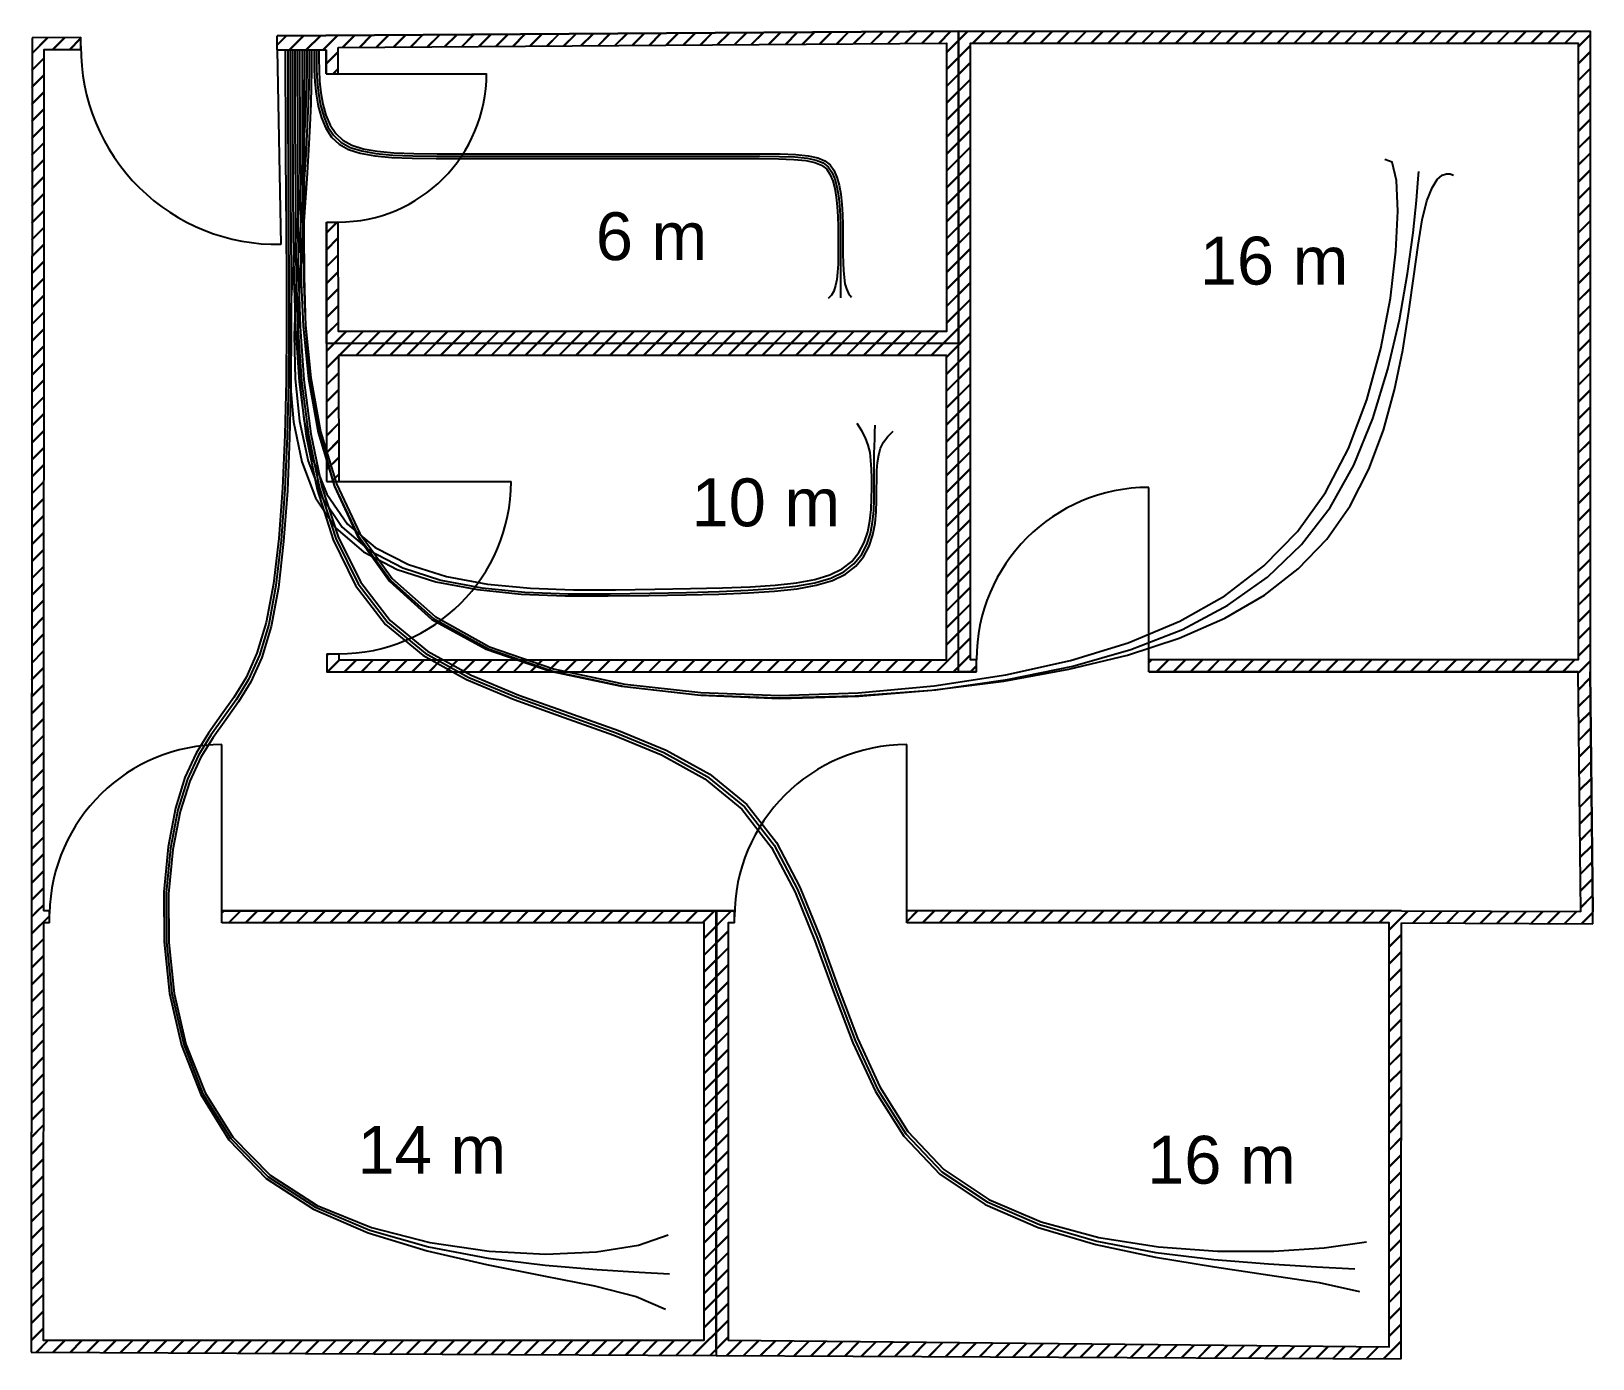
# Model space of a CAD drawing. Header units: millimetres. Extents: x -13 to 0, y -7.4 to 3.7.
import ezdxf

# ---------------------------------------------------------------- set-up
doc = ezdxf.new("R2010")
doc.units = ezdxf.units.MM
doc.layers.add('Can.Interior', color=96, linetype='Continuous')
doc.styles.get("Standard").update_dxf_attribs({"font": 'arial.ttf'})

msp = doc.modelspace()

# ---------------------------------------------------------------- hatches: boundary and pattern name
h = msp.add_hatch()
h.set_pattern_fill('JIS_LC_20A', color=256, scale=0.005)
h.paths.add_polyline_path([(0.011, 3.716), (-5.269, 3.716), (-5.269, -1.636), (-5.119, -1.636), (-5.119, -1.536), (-5.169, -1.536), (-5.169, 3.616), (-0.089, 3.616), (-0.089, -1.536), (-3.679, -1.536), (-3.679, -1.636), (0.011, -1.636)])
h.paths.add_polyline_path([(-5.269, 1.106), (-10.549, 1.106), (-10.549, -0.046), (-10.449, -0.046), (-10.452, 1.006), (-5.369, 1.006), (-5.369, -1.536), (-10.449, -1.536), (-10.449, -1.486), (-10.549, -1.486), (-10.549, -1.636), (-5.269, -1.636)])
h.paths.add_polyline_path([(-5.269, 3.716), (-10.963, 3.676), (-10.963, 3.56), (-10.554, 3.563), (-10.554, 3.361), (-10.454, 3.361), (-10.454, 3.579), (-5.369, 3.615), (-5.369, 1.206), (-10.452, 1.206), (-10.453, 2.121), (-10.553, 2.121), (-10.552, 1.106), (-5.269, 1.106)])
h.paths.add_polyline_path([(-7.295, -7.349), (-13.02, -7.322), (-13.017, -3.635), (-12.867, -3.635), (-12.867, -3.735), (-12.918, -3.735), (-12.92, -7.222), (-7.395, -7.222), (-7.395, -3.735), (-11.427, -3.735), (-11.427, -3.635), (-7.292, -3.635)])
h.paths.add_polyline_path([(-7.142, -3.635), (-7.292, -3.635), (-7.295, -7.349), (-1.57, -7.377), (-1.567, -3.635), (-5.702, -3.635), (-5.702, -3.735), (-1.67, -3.735), (-1.67, -7.276), (-7.195, -7.222), (-7.195, -3.735), (-7.142, -3.735)])
h = msp.add_hatch()
h.set_pattern_fill('JIS_LC_20A', color=256, scale=0.005)
h.paths.add_polyline_path([(-12.913, 3.561), (-12.604, 3.561, -0.004394), (-12.604, 3.59), (-12.604, 3.626), (-12.604, 3.661), (-13.013, 3.661), (-13.017, -3.635), (-12.917, -3.635)])
h = msp.add_hatch()
h.set_pattern_fill('JIS_LC_20A', color=256, scale=0.005)
h.paths.add_polyline_path([(0.011, -1.636), (-0.089, -1.636), (-0.068, -3.641), (-1.567, -3.635), (-1.57, -3.635), (-1.567, -3.735), (0.032, -3.742), (0.032, -3.642)])

# ---------------------------------------------------------------- linework, layer by layer
for p, q in [((-13.013, 3.661), (-13.02, -7.322)), ((-12.604, 3.664), (-13.013, 3.661)), ((-12.604, 3.561), (-12.604, 3.661)), ((-5.269, 3.716), (-10.964, 3.676)), ((-10.963, 3.561), (-10.963, 3.676)), ((-10.963, 3.561), (-10.932, 1.935)), ((-10.554, 3.561), (-10.554, 3.361)), ((-10.554, 3.361), (-10.454, 3.361)), ((-10.454, 3.361), (-9.214, 3.361)), ((-10.553, 2.121), (-10.551, -0.046)), ((-10.553, 2.121), (-10.453, 2.121)), ((-10.549, -0.046), (-10.449, -0.046)), ((-10.449, -0.046), (-9.009, -0.046)), ((-3.679, -1.536), (-3.679, -0.096)), ((-10.549, -1.486), (-10.549, -1.636)), ((-10.549, -1.486), (-10.449, -1.486)), ((-5.119, -1.636), (-5.119, -1.536)), ((-3.679, -1.636), (-3.679, -1.536)), ((-10.549, -1.636), (-5.119, -1.636)), ((-3.679, -1.636), (-0.089, -1.636)), ((-0.068, -3.643), (-0.089, -1.636)), ((0.032, -3.642), (0.011, -1.636)), ((0.032, -3.635), (0.011, -1.636)), ((0.032, -3.642), (0.011, -1.636)), ((-11.427, -3.685), (-11.427, -2.245)), ((-5.702, -3.685), (-5.702, -2.245)), ((-13.017, -3.535), (-13.017, -3.535)), ((-13.017, -3.635), (-13.017, -3.635)), ((-12.867, -3.635), (-12.917, -3.635)), ((-12.867, -3.735), (-12.867, -3.635)), ((-11.427, -3.735), (-11.427, -3.535)), ((-7.142, -3.635), (-11.427, -3.635)), ((-11.427, -3.635), (-7.142, -3.635)), ((-7.292, -3.635), (-7.295, -7.349)), ((-7.142, -3.735), (-7.142, -3.635)), ((-1.567, -3.635), (-5.702, -3.635)), ((-5.702, -3.735), (-5.702, -3.635)), ((-1.567, -3.635), (-0.068, -3.641)), ((-1.567, -3.635), (-0.068, -3.641)), ((0.031, -3.535), (0.032, -3.535)), ((0.032, -3.635), (0.032, -3.635)), ((0.032, -3.742), (0.032, -3.642)), ((-1.57, -7.377), (-1.567, -3.735)), ((-1.567, -3.735), (0.032, -3.742)), ((-13.02, -7.322), (-1.57, -7.377))]:
    msp.add_line(p, q)
for points in [[(-13.013, 3.661), (-13.017, -3.635)], [(-10.964, 3.676), (-5.269, 3.716), (-5.269, 1.106), (-10.552, 1.106), (-10.553, 2.121)], [(-5.119, -1.636), (-5.269, -1.636), (-5.269, 3.716), (0.011, 3.716), (0.011, -1.636)], [(-5.119, -1.636), (-5.269, -1.636), (-5.269, 3.716), (0.011, 3.716), (0.011, -1.636)], [(-12.604, 3.561), (-12.913, 3.561), (-12.917, -3.635)], [(-10.963, 3.561), (-10.554, 3.561)], [(-10.759, 3.561), (-10.554, 3.561)], [(-10.554, 3.361), (-10.554, 3.561)], [(-10.454, 3.579), (-5.369, 3.615), (-5.369, 1.206), (-10.452, 1.206), (-10.453, 2.121)], [(-10.454, 3.361), (-10.454, 3.579)], [(-5.119, -1.536), (-5.169, -1.536), (-5.169, 3.616), (-0.089, 3.616), (-0.089, -1.536), (-3.679, -1.536)], [(-5.269, -1.636), (-5.269, 1.106), (-10.552, 1.106)], [(-10.549, -1.486), (-10.549, -1.636), (-5.269, -1.636), (-5.269, 1.106), (-10.549, 1.106)], [(-10.449, -1.486), (-10.449, -1.536), (-5.369, -1.536), (-5.369, 1.006), (-10.452, 1.006), (-10.449, -0.046)], [(-10.549, -1.486), (-10.549, -1.636)], [(-0.089, -1.636), (-3.679, -1.636)], [(0.011, -1.636), (0.032, -3.642)], [(-13.017, -3.635), (-13.02, -7.322)], [(-7.295, -7.322), (-7.295, -3.635), (-11.427, -3.635)], [(-7.142, -3.635), (-7.295, -3.635), (-7.295, -7.322)], [(-1.57, -3.635), (-5.702, -3.635)], [(-12.867, -3.735), (-12.918, -3.735), (-12.92, -7.222), (-7.395, -7.222), (-7.395, -3.735), (-11.427, -3.735)], [(-7.142, -3.735), (-7.195, -3.735), (-7.195, -7.222), (-1.67, -7.276), (-1.67, -3.735), (-5.702, -3.735)]]:
    msp.add_lwpolyline(points)
for centre, radius, start, end in [((-11.784, 3.661), 0.82, 179.7987, 180), ((-10.963, 3.576), 1.641, 179.4965, 271.0755), ((-10.454, 3.361), 1.24, 270.056, 0.0508), ((-10.549, -0.766), 0.72, 89.9891, 90.1047), ((-10.45, -0.046), 1.441, 270.014, 359.9588), ((-3.679, -1.536), 1.44, 90.0031, 179.9962), ((-10.549, -1.636), 0.15, 89.9657, 90.0523), ((-10.549, -0.766), 0.72, 270, 270.018), ((-11.427, -3.685), 1.44, 90.0031, 178.8758), ((-5.702, -3.685), 1.44, 90.0031, 179.9962)]:
    msp.add_arc(centre, radius, start, end)
at = {"layer": 'Can.Interior'}
for points in [[(-10.896, 3.561), (-10.896, 3.479), (-10.896, 3.376), (-10.896, 3.247), (-10.895, 3.088), (-10.895, 2.892), (-10.894, 2.656), (-10.892, 2.375), (-10.89, 2.044), (-10.887, 1.661), (-10.887, 1.239), (-10.89, 0.794), (-10.9, 0.342), (-10.919, -0.102), (-10.95, -0.522), (-10.994, -0.901), (-11.055, -1.225), (-11.133, -1.481), (-11.224, -1.684), (-11.326, -1.851), (-11.432, -2), (-11.539, -2.149), (-11.641, -2.316), (-11.735, -2.519), (-11.815, -2.776), (-11.876, -3.1), (-11.911, -3.478), (-11.909, -3.892), (-11.864, -4.324), (-11.764, -4.756), (-11.603, -5.17), (-11.369, -5.548), (-11.056, -5.871), (-10.66, -6.127), (-10.203, -6.324), (-9.711, -6.474), (-9.214, -6.589), (-8.738, -6.683), (-8.312, -6.768), (-7.963, -6.857), (-7.718, -6.962)], [(-10.876, 3.561), (-10.876, 3.479), (-10.876, 3.376), (-10.876, 3.247), (-10.875, 3.087), (-10.875, 2.892), (-10.873, 2.655), (-10.872, 2.373), (-10.87, 2.041), (-10.867, 1.657), (-10.867, 1.233), (-10.87, 0.786), (-10.88, 0.332), (-10.899, -0.114), (-10.93, -0.536), (-10.974, -0.917), (-11.034, -1.241), (-11.112, -1.499), (-11.204, -1.702), (-11.306, -1.87), (-11.412, -2.018), (-11.519, -2.167), (-11.621, -2.333), (-11.714, -2.534), (-11.795, -2.79), (-11.856, -3.111), (-11.891, -3.485), (-11.89, -3.896), (-11.844, -4.324), (-11.745, -4.752), (-11.584, -5.163), (-11.352, -5.537), (-11.04, -5.858), (-10.645, -6.111), (-10.189, -6.303), (-9.698, -6.441), (-9.201, -6.536), (-8.723, -6.596), (-8.293, -6.632), (-7.938, -6.653), (-7.684, -6.667)], [(-10.856, 3.561), (-10.856, 3.479), (-10.856, 3.376), (-10.856, 3.247), (-10.855, 3.087), (-10.855, 2.891), (-10.853, 2.654), (-10.852, 2.371), (-10.85, 2.038), (-10.847, 1.652), (-10.846, 1.227), (-10.85, 0.778), (-10.86, 0.322), (-10.879, -0.126), (-10.91, -0.549), (-10.954, -0.932), (-11.014, -1.258), (-11.092, -1.516), (-11.184, -1.721), (-11.286, -1.888), (-11.392, -2.037), (-11.499, -2.185), (-11.601, -2.35), (-11.694, -2.55), (-11.775, -2.803), (-11.836, -3.121), (-11.871, -3.492), (-11.87, -3.899), (-11.824, -4.324), (-11.726, -4.748), (-11.565, -5.155), (-11.334, -5.526), (-11.023, -5.844), (-10.63, -6.095), (-10.176, -6.281), (-9.688, -6.406), (-9.193, -6.478), (-8.719, -6.502), (-8.294, -6.483), (-7.944, -6.428), (-7.697, -6.342)], [(-10.716, 3.561), (-10.716, 3.48), (-10.717, 3.379), (-10.72, 3.256), (-10.725, 3.107), (-10.734, 2.93), (-10.747, 2.722), (-10.765, 2.479), (-10.789, 2.199), (-10.818, 1.881), (-10.845, 1.534), (-10.862, 1.172), (-10.858, 0.807), (-10.827, 0.451), (-10.758, 0.117), (-10.643, -0.184), (-10.473, -0.437), (-10.242, -0.635), (-9.961, -0.782), (-9.639, -0.884), (-9.29, -0.95), (-8.925, -0.987), (-8.557, -1.002), (-8.197, -1.003), (-7.858, -0.998), (-7.549, -0.993), (-7.272, -0.987), (-7.025, -0.978), (-6.808, -0.964), (-6.619, -0.943), (-6.458, -0.913), (-6.323, -0.873), (-6.213, -0.82), (-6.128, -0.753), (-6.063, -0.675), (-6.017, -0.587), (-5.986, -0.493), (-5.967, -0.396), (-5.958, -0.299), (-5.954, -0.203), (-5.954, -0.113), (-5.953, -0.031), (-5.952, 0.045), (-5.946, 0.113), (-5.936, 0.175), (-5.92, 0.232), (-5.895, 0.283), (-5.861, 0.33), (-5.815, 0.373)], [(-10.836, 3.561), (-10.836, 3.479), (-10.836, 3.376), (-10.836, 3.247), (-10.835, 3.087), (-10.835, 2.892), (-10.833, 2.655), (-10.832, 2.373), (-10.83, 2.041), (-10.825, 1.657), (-10.812, 1.233), (-10.781, 0.786), (-10.723, 0.332), (-10.631, -0.114), (-10.495, -0.535), (-10.308, -0.916), (-10.059, -1.241), (-9.746, -1.499), (-9.382, -1.702), (-8.983, -1.869), (-8.566, -2.018), (-8.151, -2.165), (-7.753, -2.331), (-7.389, -2.531), (-7.079, -2.785), (-6.831, -3.104), (-6.635, -3.477), (-6.469, -3.885), (-6.314, -4.311), (-6.152, -4.737), (-5.963, -5.144), (-5.727, -5.517), (-5.426, -5.835), (-5.046, -6.087), (-4.604, -6.279), (-4.122, -6.422), (-3.623, -6.529), (-3.131, -6.61), (-2.667, -6.677), (-2.256, -6.741), (-1.918, -6.814)], [(-10.696, 3.561), (-10.696, 3.48), (-10.697, 3.379), (-10.7, 3.256), (-10.704, 3.107), (-10.712, 2.931), (-10.723, 2.723), (-10.739, 2.48), (-10.76, 2.201), (-10.786, 1.883), (-10.809, 1.537), (-10.821, 1.176), (-10.813, 0.812), (-10.778, 0.457), (-10.706, 0.124), (-10.59, -0.175), (-10.42, -0.427), (-10.191, -0.624), (-9.913, -0.769), (-9.596, -0.87), (-9.253, -0.934), (-8.895, -0.97), (-8.533, -0.984), (-8.18, -0.985), (-7.847, -0.979), (-7.543, -0.973), (-7.271, -0.966), (-7.028, -0.956), (-6.815, -0.942), (-6.629, -0.921), (-6.47, -0.892), (-6.337, -0.853), (-6.229, -0.801), (-6.145, -0.736), (-6.081, -0.659), (-6.036, -0.573), (-6.005, -0.481), (-5.987, -0.386), (-5.978, -0.29), (-5.974, -0.196), (-5.974, -0.107), (-5.974, -0.025), (-5.974, 0.051), (-5.973, 0.121), (-5.973, 0.187), (-5.972, 0.249), (-5.97, 0.309), (-5.968, 0.366), (-5.966, 0.423)], [(-10.816, 3.561), (-10.816, 3.479), (-10.816, 3.376), (-10.816, 3.247), (-10.815, 3.088), (-10.815, 2.892), (-10.814, 2.657), (-10.812, 2.376), (-10.81, 2.044), (-10.805, 1.662), (-10.792, 1.24), (-10.761, 0.794), (-10.703, 0.342), (-10.611, -0.102), (-10.475, -0.522), (-10.288, -0.901), (-10.039, -1.224), (-9.726, -1.481), (-9.362, -1.684), (-8.963, -1.85), (-8.547, -1.998), (-8.131, -2.146), (-7.733, -2.311), (-7.369, -2.511), (-7.059, -2.765), (-6.811, -3.084), (-6.615, -3.457), (-6.449, -3.865), (-6.295, -4.291), (-6.133, -4.717), (-5.945, -5.124), (-5.71, -5.497), (-5.409, -5.815), (-5.031, -6.067), (-4.591, -6.256), (-4.113, -6.393), (-3.619, -6.488), (-3.134, -6.548), (-2.679, -6.585), (-2.278, -6.608), (-1.956, -6.625)], [(-10.796, 3.561), (-10.796, 3.479), (-10.796, 3.376), (-10.796, 3.248), (-10.795, 3.088), (-10.795, 2.893), (-10.794, 2.658), (-10.792, 2.378), (-10.79, 2.048), (-10.785, 1.666), (-10.772, 1.246), (-10.741, 0.803), (-10.683, 0.352), (-10.591, -0.09), (-10.455, -0.508), (-10.268, -0.886), (-10.02, -1.208), (-9.707, -1.463), (-9.342, -1.665), (-8.943, -1.831), (-8.527, -1.979), (-8.111, -2.126), (-7.713, -2.291), (-7.349, -2.491), (-7.039, -2.745), (-6.791, -3.064), (-6.595, -3.437), (-6.429, -3.845), (-6.275, -4.271), (-6.114, -4.697), (-5.926, -5.105), (-5.692, -5.477), (-5.393, -5.795), (-5.016, -6.046), (-4.577, -6.233), (-4.097, -6.363), (-3.599, -6.442), (-3.104, -6.479), (-2.634, -6.479), (-2.212, -6.451), (-1.86, -6.401)], [(-10.676, 3.561), (-10.676, 3.48), (-10.677, 3.379), (-10.679, 3.256), (-10.684, 3.108), (-10.691, 2.932), (-10.701, 2.725), (-10.716, 2.484), (-10.736, 2.205), (-10.759, 1.89), (-10.78, 1.546), (-10.79, 1.188), (-10.78, 0.826), (-10.742, 0.474), (-10.668, 0.143), (-10.549, -0.153), (-10.377, -0.403), (-10.146, -0.598), (-9.866, -0.741), (-9.548, -0.841), (-9.205, -0.904), (-8.847, -0.939), (-8.486, -0.953), (-8.136, -0.953), (-7.807, -0.947), (-7.509, -0.941), (-7.243, -0.935), (-7.007, -0.926), (-6.801, -0.912), (-6.623, -0.893), (-6.471, -0.865), (-6.345, -0.827), (-6.242, -0.777), (-6.162, -0.714), (-6.101, -0.64), (-6.058, -0.557), (-6.028, -0.467), (-6.01, -0.374), (-6, -0.28), (-5.996, -0.188), (-5.995, -0.1), (-5.995, -0.018), (-5.996, 0.057), (-6.001, 0.128), (-6.009, 0.195), (-6.024, 0.258), (-6.046, 0.319), (-6.077, 0.378), (-6.117, 0.437)], [(-10.776, 3.561), (-10.776, 3.479), (-10.776, 3.376), (-10.776, 3.248), (-10.775, 3.089), (-10.775, 2.894), (-10.774, 2.66), (-10.772, 2.38), (-10.77, 2.051), (-10.765, 1.671), (-10.747, 1.252), (-10.703, 0.811), (-10.621, 0.362), (-10.487, -0.079), (-10.291, -0.495), (-10.018, -0.871), (-9.657, -1.192), (-9.199, -1.445), (-8.661, -1.632), (-8.062, -1.76), (-7.422, -1.833), (-6.762, -1.859), (-6.101, -1.841), (-5.46, -1.787), (-4.859, -1.702), (-4.315, -1.591), (-3.829, -1.451), (-3.397, -1.282), (-3.017, -1.081), (-2.687, -0.846), (-2.403, -0.574), (-2.164, -0.263), (-1.965, 0.089), (-1.805, 0.481), (-1.68, 0.893), (-1.584, 1.304), (-1.516, 1.691), (-1.469, 2.031), (-1.441, 2.302), (-1.427, 2.481), (-1.423, 2.545)], [(-10.756, 3.561), (-10.756, 3.479), (-10.756, 3.376), (-10.756, 3.248), (-10.756, 3.089), (-10.755, 2.895), (-10.754, 2.661), (-10.752, 2.382), (-10.75, 2.055), (-10.745, 1.676), (-10.727, 1.259), (-10.683, 0.819), (-10.602, 0.372), (-10.469, -0.067), (-10.274, -0.481), (-10.003, -0.856), (-9.643, -1.175), (-9.189, -1.427), (-8.654, -1.613), (-8.058, -1.74), (-7.422, -1.811), (-6.766, -1.834), (-6.109, -1.813), (-5.472, -1.754), (-4.875, -1.663), (-4.333, -1.543), (-3.85, -1.395), (-3.42, -1.214), (-3.044, -1.001), (-2.717, -0.752), (-2.437, -0.465), (-2.202, -0.139), (-2.009, 0.229), (-1.856, 0.637), (-1.74, 1.064), (-1.66, 1.485), (-1.613, 1.877), (-1.596, 2.213), (-1.608, 2.469), (-1.646, 2.621), (-1.707, 2.644)], [(-10.736, 3.561), (-10.736, 3.479), (-10.736, 3.376), (-10.737, 3.248), (-10.737, 3.088), (-10.737, 2.893), (-10.738, 2.658), (-10.739, 2.378), (-10.74, 2.048), (-10.739, 1.667), (-10.726, 1.246), (-10.687, 0.803), (-10.611, 0.353), (-10.484, -0.088), (-10.293, -0.504), (-10.026, -0.88), (-9.67, -1.199), (-9.217, -1.449), (-8.683, -1.632), (-8.087, -1.757), (-7.45, -1.828), (-6.792, -1.853), (-6.132, -1.838), (-5.492, -1.789), (-4.891, -1.714), (-4.346, -1.616), (-3.858, -1.497), (-3.425, -1.355), (-3.044, -1.189), (-2.712, -0.996), (-2.429, -0.777), (-2.191, -0.529), (-1.995, -0.251), (-1.839, 0.056), (-1.718, 0.383), (-1.625, 0.719), (-1.556, 1.052), (-1.504, 1.373), (-1.463, 1.668), (-1.428, 1.928), (-1.393, 2.141), (-1.354, 2.299), (-1.311, 2.408), (-1.268, 2.476), (-1.226, 2.512), (-1.19, 2.525), (-1.16, 2.524), (-1.141, 2.517), (-1.133, 2.512)], [(-10.656, 3.561), (-10.656, 3.481), (-10.654, 3.39), (-10.649, 3.292), (-10.638, 3.19), (-10.62, 3.089), (-10.594, 2.993), (-10.557, 2.905), (-10.509, 2.831), (-10.446, 2.772), (-10.367, 2.727), (-10.269, 2.696), (-10.149, 2.674), (-10.005, 2.662), (-9.835, 2.655), (-9.635, 2.652), (-9.404, 2.652), (-9.14, 2.652), (-8.852, 2.652), (-8.548, 2.652), (-8.238, 2.652), (-7.932, 2.652), (-7.64, 2.652), (-7.37, 2.652), (-7.132, 2.652), (-6.934, 2.652), (-6.773, 2.65), (-6.645, 2.645), (-6.545, 2.636), (-6.47, 2.62), (-6.414, 2.597), (-6.373, 2.565), (-6.344, 2.522), (-6.321, 2.467), (-6.304, 2.402), (-6.292, 2.329), (-6.284, 2.25), (-6.279, 2.168), (-6.276, 2.083), (-6.275, 1.999), (-6.275, 1.917), (-6.275, 1.84), (-6.276, 1.768), (-6.28, 1.702), (-6.286, 1.642), (-6.296, 1.59), (-6.311, 1.545), (-6.332, 1.51), (-6.36, 1.483)], [(-10.636, 3.561), (-10.636, 3.482), (-10.634, 3.392), (-10.629, 3.295), (-10.618, 3.195), (-10.601, 3.097), (-10.575, 3.003), (-10.54, 2.918), (-10.492, 2.846), (-10.431, 2.788), (-10.353, 2.745), (-10.257, 2.715), (-10.139, 2.694), (-9.997, 2.681), (-9.829, 2.675), (-9.631, 2.672), (-9.401, 2.672), (-9.138, 2.672), (-8.85, 2.672), (-8.547, 2.672), (-8.238, 2.672), (-7.931, 2.672), (-7.638, 2.672), (-7.368, 2.672), (-7.129, 2.672), (-6.929, 2.672), (-6.766, 2.67), (-6.637, 2.665), (-6.535, 2.655), (-6.458, 2.639), (-6.4, 2.616), (-6.358, 2.582), (-6.327, 2.538), (-6.303, 2.482), (-6.285, 2.416), (-6.273, 2.341), (-6.264, 2.261), (-6.259, 2.176), (-6.256, 2.091), (-6.255, 2.006), (-6.255, 1.924), (-6.255, 1.846), (-6.255, 1.775), (-6.255, 1.709), (-6.255, 1.65), (-6.255, 1.598), (-6.256, 1.554), (-6.256, 1.517), (-6.256, 1.489)], [(-10.616, 3.561), (-10.616, 3.482), (-10.614, 3.393), (-10.609, 3.298), (-10.599, 3.201), (-10.582, 3.105), (-10.557, 3.014), (-10.522, 2.931), (-10.475, 2.861), (-10.415, 2.805), (-10.339, 2.763), (-10.245, 2.733), (-10.129, 2.713), (-9.989, 2.701), (-9.822, 2.695), (-9.626, 2.692), (-9.397, 2.692), (-9.136, 2.692), (-8.849, 2.692), (-8.546, 2.692), (-8.237, 2.692), (-7.93, 2.692), (-7.637, 2.692), (-7.365, 2.692), (-7.125, 2.692), (-6.924, 2.692), (-6.76, 2.69), (-6.628, 2.685), (-6.525, 2.675), (-6.446, 2.659), (-6.387, 2.634), (-6.343, 2.6), (-6.31, 2.555), (-6.286, 2.497), (-6.267, 2.429), (-6.254, 2.353), (-6.245, 2.271), (-6.239, 2.185), (-6.236, 2.098), (-6.235, 2.012), (-6.235, 1.93), (-6.235, 1.853), (-6.234, 1.781), (-6.231, 1.716), (-6.226, 1.658), (-6.218, 1.606), (-6.205, 1.562), (-6.188, 1.524), (-6.164, 1.494)]]:
    msp.add_lwpolyline(points, dxfattribs=at)

# ---------------------------------------------------------------- texts
for s, p in [('6 m', (-8.301, 1.803)), ('16 m', (-3.253, 1.599)), ('10 m', (-7.501, -0.421)), ('14 m', (-10.293, -5.831)), ('16 m', (-3.693, -5.914))]:
    msp.add_text(s, height=0.4, dxfattribs=at).set_placement(p)

doc.saveas('drawing.dxf')
